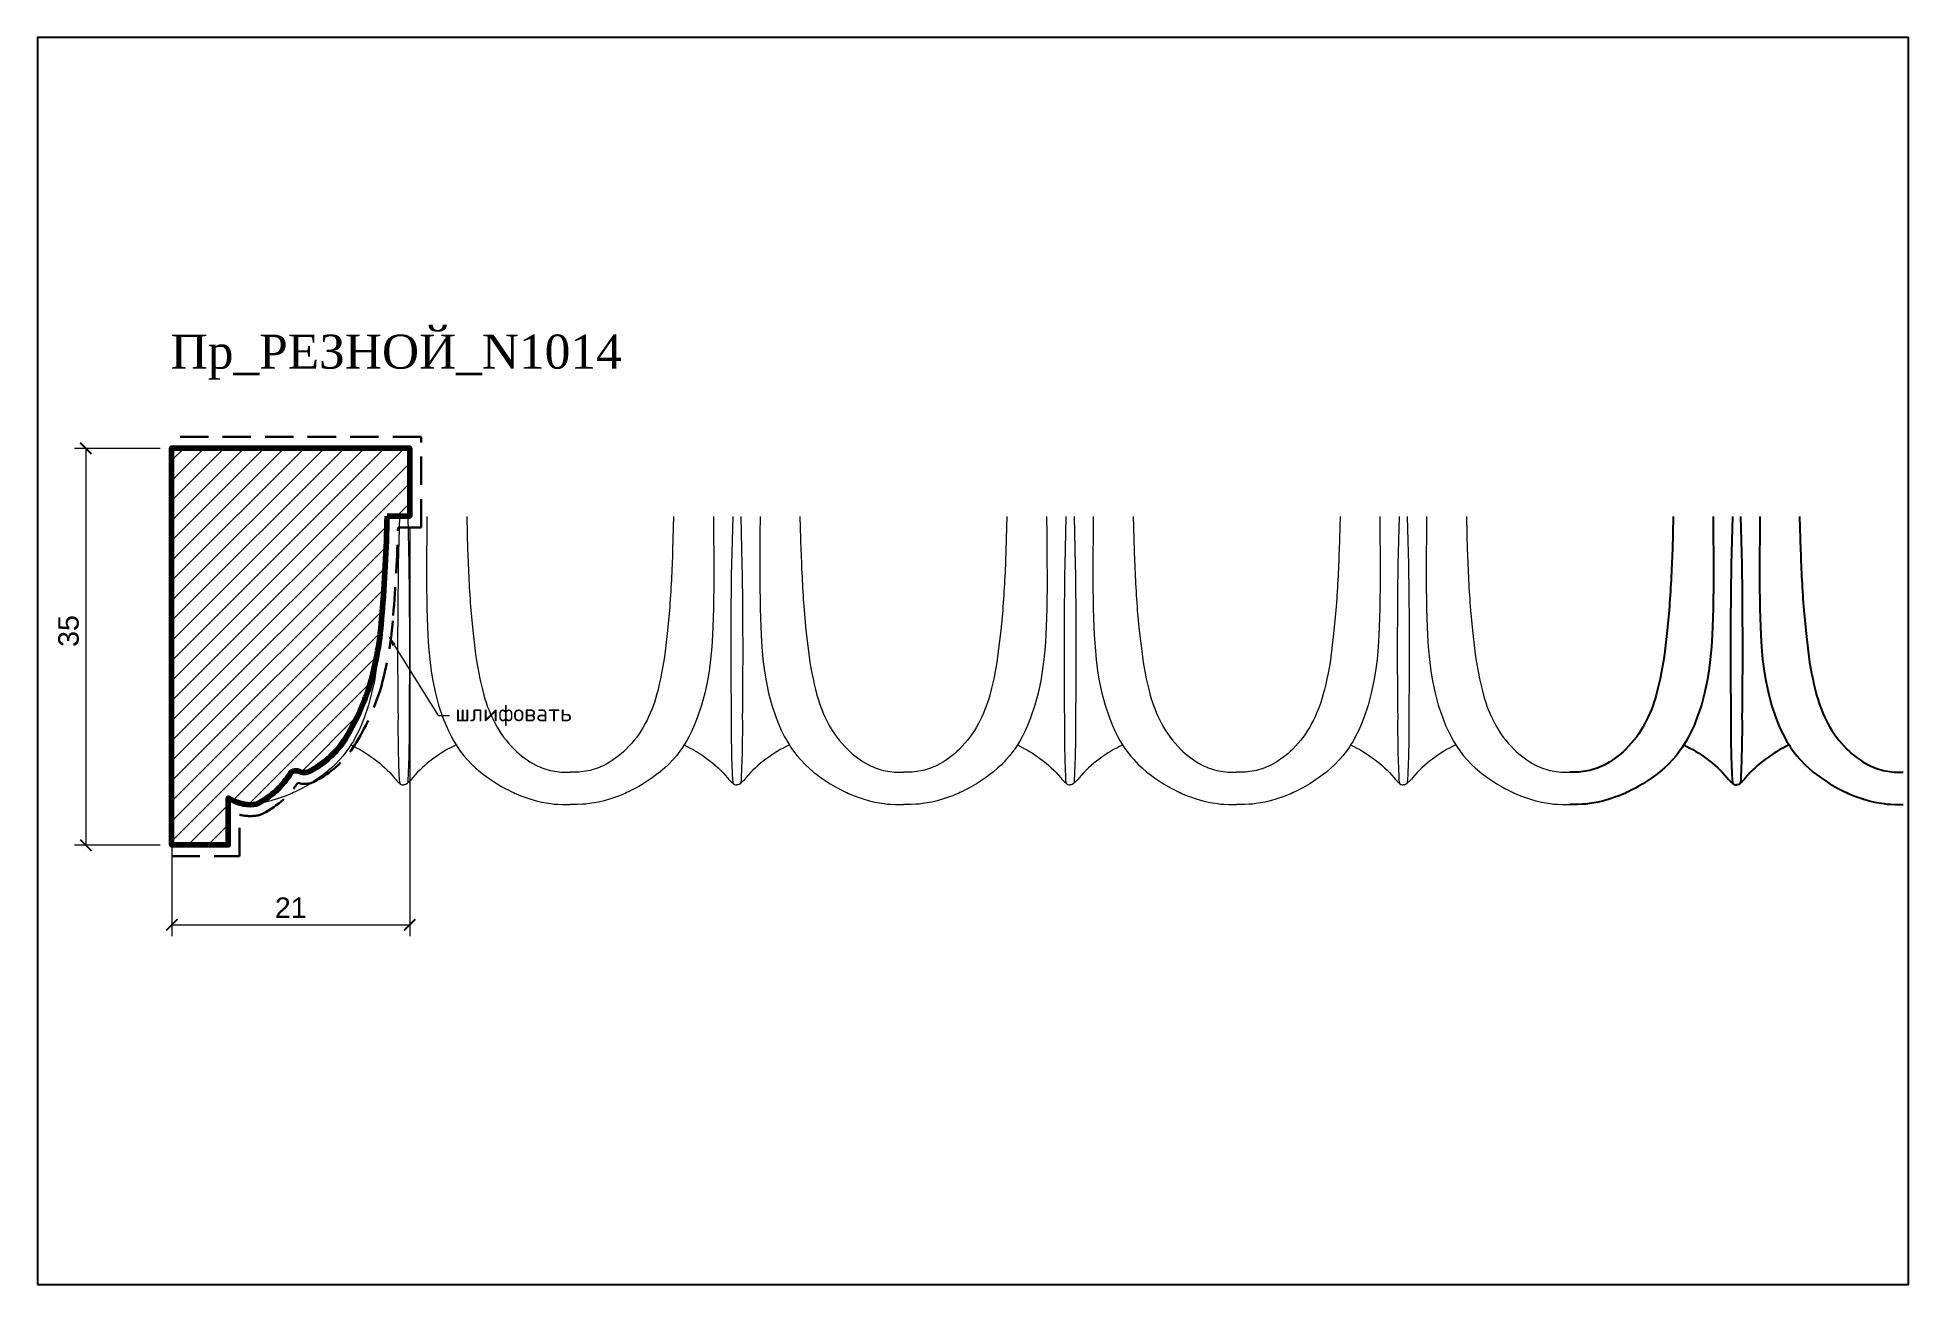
# Model space of a CAD drawing. Header units: millimetres. Extents: x 1317 to 1482, y 990 to 1100.
import ezdxf
from ezdxf import colors
from ezdxf.entities.mleader import LeaderData, LeaderLine
from ezdxf.math import Vec2, Vec3

# ---------------------------------------------------------------- set-up
doc = ezdxf.new("R2010")
doc.units = ezdxf.units.MM
doc.linetypes.add('HIDDEN', pattern=[0.375, 0.25, -0.125])
for name, color, linetype, lineweight in [('0.15', 7, 'Continuous', 15), ('линия 50', 1, 'Continuous', 140), ('служебный слой РАЗМЕРЫ', 7, 'Continuous', 9)]:
    doc.layers.add(name, color=color, linetype=linetype, lineweight=lineweight)
doc.layers.add('Outside panel', color=7, linetype='Continuous', lineweight=18, true_color=0x7f5e57)
doc.layers.add('размеры в модели', color=7, linetype='Continuous')
doc.styles.add('ELECT', font='times.ttf')
doc.styles.get("Standard").update_dxf_attribs({"font": 'arial.ttf'})
doc.styles.add('ЕСКД профили текст', font='isocpeur.ttf')
doc.dimstyles.new('M_1', dxfattribs={"dimtxt": 1.8, "dimasz": 1, "dimexe": 1, "dimexo": 1, "dimgap": 0.6, "dimtad": 1, "dimdec": 0, "dimdsep": 46, "dimtxsty": 'Standard', "dimblk": 'ARCHTICK', "dimcen": -5, "dimclrd": 7, "dimclre": 7, "dimclrt": 7, "dimadec": 0, "dimazin": 0, "dimtfac": 1, "dimtdec": 0, "dimtmove": 0, "dimatfit": 3, "dimfxl": 1, "dimtolj": 1, "dimtzin": 0, "dimlwd": 5, "dimlwe": 5, "dimarcsym": 0})

# ---------------------------------------------------------------- blocks, each defined once
blk = doc.blocks.new('_ArchTick')
at = {"color": 0, "linetype": 'ByBlock', "const_width": 0.15}
blk.add_lwpolyline([(-0.5, -0.5), (0.5, 0.5)], dxfattribs=at)
blk = doc.blocks.new('*D3')
at = {"layer": 'Defpoints', "color": 0, "ltscale": 1000, "transparency": 16777216}
for p in [(1349.7, 1058.03), (1328.73, 1054.03), (1349.7, 1022.01)]:
    blk.add_point(p, dxfattribs=at)
at = {"layer": 'размеры в модели', "color": 7, "lineweight": 5, "ltscale": 1000, "transparency": 16777216}
for p, q in [((1349.7, 1057.03), (1349.7, 1021.01)), ((1328.73, 1053.03), (1328.73, 1021.01)), ((1328.73, 1022.01), (1349.7, 1022.01))]:
    blk.add_line(p, q, dxfattribs=at)
at = {"layer": 'размеры в модели', "color": 7, "lineweight": 5, "ltscale": 1000, "transparency": 16777216, "rotation": 180}
blk.add_blockref('_ArchTick', (1328.73, 1022.01), dxfattribs=at)
at = {"layer": 'размеры в модели', "color": 7, "lineweight": 5, "ltscale": 1000, "transparency": 16777216}
blk.add_blockref('_ArchTick', (1349.7, 1022.01), dxfattribs=at)
at = {"layer": 'размеры в модели', "color": 7, "ltscale": 1000, "transparency": 16777216, "insert": (1339.21, 1023.52), "char_height": 1.8, "attachment_point": 5}
blk.add_mtext('\\A1;21', dxfattribs=at)
blk = doc.blocks.new('*D2')
at = {"layer": 'Defpoints', "color": 0, "ltscale": 1000, "transparency": 16777216}
for p in [(1328.7, 1064.03), (1321.14, 1029.03), (1328.7, 1029.03)]:
    blk.add_point(p, dxfattribs=at)
at = {"layer": 'размеры в модели', "color": 7, "lineweight": 5, "ltscale": 1000, "transparency": 16777216}
for p, q in [((1327.7, 1064.03), (1320.14, 1064.03)), ((1321.14, 1064.03), (1321.14, 1029.03)), ((1327.7, 1029.03), (1320.14, 1029.03))]:
    blk.add_line(p, q, dxfattribs=at)
for p, rotation in [((1321.14, 1064.03), 90), ((1321.14, 1029.03), 270)]:
    blk.add_blockref('_ArchTick', p, dxfattribs=dict(at, rotation=rotation))
at = {"layer": 'размеры в модели', "color": 7, "ltscale": 1000, "transparency": 16777216, "insert": (1319.62, 1047.92), "char_height": 1.8, "attachment_point": 5, "rotation": 90}
blk.add_mtext('\\A1;35', dxfattribs=at)

msp = doc.modelspace()

# ---------------------------------------------------------------- hatches: boundary and pattern name
at = {"layer": 'Outside panel', "ltscale": 1000}
h = msp.add_hatch(dxfattribs=at)
h.set_pattern_fill('ANSI31', color=256, scale=10)
h.set_pattern_definition([(45, (-308746.6368, 93624.8162), (-0.8838834765, 0.8838834765), [])])
edge = h.paths.add_edge_path()
edge.add_line((1347.7, 1058.05), (1349.7, 1058.05))
edge.add_line((1349.7, 1058.05), (1349.7, 1064.05))
edge.add_line((1349.7, 1064.05), (1328.7, 1064.05))
edge.add_line((1328.7, 1064.05), (1328.7, 1029.05))
edge.add_line((1328.7, 1029.05), (1333.7, 1029.05))
edge.add_line((1333.7, 1029.05), (1333.7, 1033.18))
edge.add_arc((1336.17, 1037.57), 5.04, 240.5964, 257.4734)
edge.add_arc((1335.63, 1035.53), 2.93, 259.2356, 281.1396)
edge.add_arc((1333.05, 1039.13), 7.2, 295.9282, 329.1744)
edge.add_arc((1339.67, 1034.91), 0.689, 63.0524, 130.4205, ccw=False)
edge.add_arc((1340.42, 1036.53), 1.1, 246.4513, 306.9318)
edge.add_arc((1337.12, 1042.83), 8.19, 298.9121, 327.095)
edge.add_arc((1325.34, 1049.83), 21.89, 328.4549, 341.7682)
edge.add_arc((1318.07, 1051.16), 29.23, 343.7414, 356.4486)
edge.add_arc((1210.16, 1060.81), 137.57, 355.2235, 358.8506)

# ---------------------------------------------------------------- linework, layer by layer
at = {"color": 6, "ltscale": 1000}
msp.add_lwpolyline([(1316.87, 990.27), (1481.87, 990.27), (1481.87, 1100.27), (1316.87, 1100.27)], close=True, dxfattribs=at)
at = {"color": 7, "ltscale": 1000}
for points in [[(1461.12, 1058.03), (1461.04, 1055.05, -0.011541), (1460.75, 1049.76), (1460.59, 1047.95), (1460.37, 1046.13, -0.035845), (1459.62, 1042.27, -0.053566), (1458.62, 1039.75, -0.075725), (1456.94, 1037.5, -0.076752), (1455.02, 1036.09, -0.067369), (1453.57, 1035.58, -0.047108), (1452, 1035.46)], [(1466.33, 1058.03), (1466.23, 1053.75, 0.006759), (1466.2, 1040.27, 0.016095), (1466.33, 1034.52, 0.227043), (1466.69, 1034.34)], [(1467.05, 1058.03), (1467.16, 1053.75, -0.006759), (1467.18, 1040.27, -0.016095), (1467.05, 1034.52, -0.227043), (1466.69, 1034.34)], [(1472.26, 1058.03), (1472.35, 1055.05, 0.011541), (1472.63, 1049.76), (1472.8, 1047.95), (1473.01, 1046.13, 0.035845), (1473.76, 1042.27, 0.053566), (1474.76, 1039.75, 0.075725), (1476.44, 1037.5, 0.076752), (1478.36, 1036.09, 0.067369), (1479.82, 1035.58, 0.047108), (1481.38, 1035.46)], [(1462.05, 1037.87, -0.105832), (1465.88, 1034.98, 0.10055), (1466.33, 1034.52)], [(1471.33, 1037.87, 0.105832), (1467.5, 1034.98, -0.10055), (1467.05, 1034.52)]]:
    msp.add_lwpolyline(points, format="xyb", dxfattribs=at)
for points in [[(1464.63, 1058.03), (1464.65, 1056.47), (1464.66, 1054.46), (1464.67, 1052.41), (1464.64, 1049.97), (1464.61, 1049.04), (1464.55, 1047.56), (1464.49, 1046.53), (1464.38, 1045.42), (1464.25, 1044.38), (1464.11, 1043.53), (1463.88, 1042.43), (1463.6, 1041.39), (1463.21, 1040.25), (1462.95, 1039.59), (1462.74, 1039.12), (1462.47, 1038.58), (1462.26, 1038.21), (1462.05, 1037.87), (1461.91, 1037.64), (1461.68, 1037.32), (1461.37, 1036.92), (1461.07, 1036.58), (1460.64, 1036.13), (1460.34, 1035.85), (1459.91, 1035.48), (1459.63, 1035.26), (1459.24, 1034.97), (1458.97, 1034.78), (1458.45, 1034.45), (1458.04, 1034.21), (1457.72, 1034.03), (1457.42, 1033.87), (1457.21, 1033.77), (1456.99, 1033.67), (1456.85, 1033.6), (1456.61, 1033.5), (1456.35, 1033.39), (1456.07, 1033.29), (1455.55, 1033.11), (1454.99, 1032.95), (1454.51, 1032.83), (1454.11, 1032.76), (1453.7, 1032.7), (1453.4, 1032.66), (1453.1, 1032.64), (1452.68, 1032.62), (1452.16, 1032.61), (1452, 1032.61)], [(1468.75, 1058.03), (1468.74, 1056.47), (1468.72, 1054.46), (1468.72, 1052.41), (1468.75, 1049.97), (1468.77, 1049.04), (1468.83, 1047.56), (1468.9, 1046.53), (1469, 1045.42), (1469.13, 1044.38), (1469.27, 1043.53), (1469.51, 1042.43), (1469.79, 1041.39), (1470.17, 1040.25), (1470.44, 1039.59), (1470.65, 1039.12), (1470.92, 1038.58), (1471.12, 1038.21), (1471.33, 1037.87), (1471.47, 1037.64), (1471.7, 1037.32), (1472.01, 1036.92), (1472.31, 1036.58), (1472.74, 1036.13), (1473.04, 1035.85), (1473.47, 1035.48), (1473.76, 1035.26), (1474.15, 1034.97), (1474.42, 1034.78), (1474.94, 1034.45), (1475.34, 1034.21), (1475.67, 1034.03), (1475.97, 1033.87), (1476.18, 1033.77), (1476.4, 1033.67), (1476.54, 1033.6), (1476.77, 1033.5), (1477.04, 1033.39), (1477.31, 1033.29), (1477.83, 1033.11), (1478.4, 1032.95), (1478.88, 1032.83), (1479.27, 1032.76), (1479.68, 1032.7), (1479.99, 1032.66), (1480.28, 1032.64), (1480.7, 1032.62), (1481.22, 1032.61), (1481.38, 1032.61)]]:
    msp.add_lwpolyline(points, dxfattribs=at)
at = {"layer": '0.15', "color": 7, "ltscale": 1000}
for points in [[(1348.79, 1058.03), (1348.69, 1053.75, 0.006759), (1348.67, 1040.27, 0.016095), (1348.79, 1034.52, 0.227043), (1349.15, 1034.34)], [(1349.52, 1058.03), (1349.62, 1053.75, -0.006759), (1349.64, 1040.27, -0.016095), (1349.52, 1034.52, -0.227043), (1349.15, 1034.34)], [(1354.73, 1058.03), (1354.81, 1055.05, 0.011541), (1355.09, 1049.76), (1355.26, 1047.95), (1355.48, 1046.13, 0.035845), (1356.23, 1042.27, 0.053566), (1357.23, 1039.75, 0.075725), (1358.9, 1037.5, 0.076752), (1360.82, 1036.09, 0.067369), (1362.28, 1035.58, 0.047108), (1363.85, 1035.46)], [(1372.97, 1058.03), (1372.88, 1055.05, -0.011541), (1372.6, 1049.76), (1372.44, 1047.95), (1372.22, 1046.13, -0.035845), (1371.47, 1042.27, -0.053566), (1370.47, 1039.75, -0.075725), (1368.79, 1037.5, -0.076752), (1366.87, 1036.09, -0.067369), (1365.41, 1035.58, -0.047108), (1363.85, 1035.46)], [(1378.18, 1058.03), (1378.07, 1053.75, 0.006759), (1378.05, 1040.27, 0.016095), (1378.18, 1034.52, 0.227043), (1378.54, 1034.34)], [(1378.9, 1058.03), (1379, 1053.75, -0.006759), (1379.03, 1040.27, -0.016095), (1378.9, 1034.52, -0.227043), (1378.54, 1034.34)], [(1384.11, 1058.03), (1384.2, 1055.05, 0.011541), (1384.48, 1049.76), (1384.64, 1047.95), (1384.86, 1046.13, 0.035845), (1385.61, 1042.27, 0.053566), (1386.61, 1039.75, 0.075725), (1388.29, 1037.5, 0.076752), (1390.21, 1036.09, 0.067369), (1391.66, 1035.58, 0.047108), (1393.23, 1035.46)], [(1402.35, 1058.03), (1402.27, 1055.05, -0.011541), (1401.99, 1049.76), (1401.82, 1047.95), (1401.6, 1046.13, -0.035845), (1400.85, 1042.27, -0.053566), (1399.85, 1039.75, -0.075725), (1398.17, 1037.5, -0.076752), (1396.25, 1036.09, -0.067369), (1394.8, 1035.58, -0.047108), (1393.23, 1035.46)], [(1407.56, 1058.03), (1407.46, 1053.75, 0.006759), (1407.43, 1040.27, 0.016095), (1407.56, 1034.52, 0.227043), (1407.92, 1034.34)], [(1408.28, 1058.03), (1408.39, 1053.75, -0.006759), (1408.41, 1040.27, -0.016095), (1408.28, 1034.52, -0.227043), (1407.92, 1034.34)], [(1413.49, 1058.03), (1413.58, 1055.05, 0.011541), (1413.86, 1049.76), (1414.03, 1047.95), (1414.25, 1046.13, 0.035845), (1415, 1042.27, 0.053566), (1416, 1039.75, 0.075725), (1417.67, 1037.5, 0.076752), (1419.59, 1036.09, 0.067369), (1421.05, 1035.58, 0.047108), (1422.62, 1035.46)], [(1431.74, 1058.03), (1431.65, 1055.05, -0.011541), (1431.37, 1049.76), (1431.2, 1047.95), (1430.99, 1046.13, -0.035845), (1430.23, 1042.27, -0.053566), (1429.23, 1039.75, -0.075725), (1427.56, 1037.5, -0.076752), (1425.64, 1036.09, -0.067369), (1424.18, 1035.58, -0.047108), (1422.62, 1035.46)], [(1436.95, 1058.03), (1436.84, 1053.75, 0.006759), (1436.82, 1040.27, 0.016095), (1436.95, 1034.52, 0.227043), (1437.31, 1034.34)], [(1437.67, 1058.03), (1437.77, 1053.75, -0.006759), (1437.8, 1040.27, -0.016095), (1437.67, 1034.52, -0.227043), (1437.31, 1034.34)], [(1442.88, 1058.03), (1442.96, 1055.05, 0.011541), (1443.24, 1049.76), (1443.41, 1047.95), (1443.63, 1046.13, 0.035845), (1444.38, 1042.27, 0.053566), (1445.38, 1039.75, 0.075725), (1447.06, 1037.5, 0.076752), (1448.98, 1036.09, 0.067369), (1450.43, 1035.58, 0.047108), (1452, 1035.46)], [(1344.52, 1037.87, -0.105832), (1348.34, 1034.98, 0.10055), (1348.79, 1034.52)], [(1353.79, 1037.87, 0.105832), (1349.96, 1034.98, -0.10055), (1349.52, 1034.52)], [(1373.9, 1037.87, -0.105832), (1377.73, 1034.98, 0.10055), (1378.18, 1034.52)], [(1383.18, 1037.87, 0.105832), (1379.35, 1034.98, -0.10055), (1378.9, 1034.52)], [(1403.29, 1037.87, -0.105832), (1407.11, 1034.98, 0.10055), (1407.56, 1034.52)], [(1412.56, 1037.87, 0.105832), (1408.73, 1034.98, -0.10055), (1408.28, 1034.52)], [(1432.67, 1037.87, -0.105832), (1436.5, 1034.98, 0.10055), (1436.95, 1034.52)], [(1441.94, 1037.87, 0.105832), (1438.12, 1034.98, -0.10055), (1437.67, 1034.52)]]:
    msp.add_lwpolyline(points, format="xyb", dxfattribs=at)
for points in [[(1351.22, 1058.03), (1351.2, 1056.47), (1351.18, 1054.46), (1351.18, 1052.41), (1351.21, 1049.97), (1351.23, 1049.04), (1351.3, 1047.56), (1351.36, 1046.53), (1351.46, 1045.42), (1351.59, 1044.38), (1351.73, 1043.53), (1351.97, 1042.43), (1352.25, 1041.39), (1352.63, 1040.25), (1352.9, 1039.59), (1353.11, 1039.12), (1353.38, 1038.58), (1353.58, 1038.21), (1353.79, 1037.87), (1353.94, 1037.64), (1354.16, 1037.32), (1354.48, 1036.92), (1354.78, 1036.58), (1355.2, 1036.13), (1355.51, 1035.85), (1355.94, 1035.48), (1356.22, 1035.26), (1356.61, 1034.97), (1356.88, 1034.78), (1357.4, 1034.45), (1357.8, 1034.21), (1358.13, 1034.03), (1358.43, 1033.87), (1358.64, 1033.77), (1358.86, 1033.67), (1359, 1033.6), (1359.23, 1033.5), (1359.5, 1033.39), (1359.77, 1033.29), (1360.29, 1033.11), (1360.86, 1032.95), (1361.34, 1032.83), (1361.73, 1032.76), (1362.15, 1032.7), (1362.45, 1032.66), (1362.74, 1032.64), (1363.16, 1032.62), (1363.68, 1032.61), (1363.85, 1032.61)], [(1376.48, 1058.03), (1376.49, 1056.47), (1376.51, 1054.46), (1376.51, 1052.41), (1376.49, 1049.97), (1376.46, 1049.04), (1376.4, 1047.56), (1376.33, 1046.53), (1376.23, 1045.42), (1376.1, 1044.38), (1375.96, 1043.53), (1375.72, 1042.43), (1375.44, 1041.39), (1375.06, 1040.25), (1374.79, 1039.59), (1374.58, 1039.12), (1374.31, 1038.58), (1374.11, 1038.21), (1373.9, 1037.87), (1373.76, 1037.64), (1373.53, 1037.32), (1373.22, 1036.92), (1372.92, 1036.58), (1372.49, 1036.13), (1372.19, 1035.85), (1371.76, 1035.48), (1371.47, 1035.26), (1371.08, 1034.97), (1370.81, 1034.78), (1370.29, 1034.45), (1369.89, 1034.21), (1369.56, 1034.03), (1369.26, 1033.87), (1369.05, 1033.77), (1368.83, 1033.67), (1368.69, 1033.6), (1368.46, 1033.5), (1368.2, 1033.39), (1367.92, 1033.29), (1367.4, 1033.11), (1366.84, 1032.95), (1366.35, 1032.83), (1365.96, 1032.76), (1365.55, 1032.7), (1365.24, 1032.66), (1364.95, 1032.64), (1364.53, 1032.62), (1364.01, 1032.61), (1363.85, 1032.61)], [(1380.6, 1058.03), (1380.58, 1056.47), (1380.57, 1054.46), (1380.56, 1052.41), (1380.59, 1049.97), (1380.62, 1049.04), (1380.68, 1047.56), (1380.74, 1046.53), (1380.85, 1045.42), (1380.98, 1044.38), (1381.12, 1043.53), (1381.35, 1042.43), (1381.63, 1041.39), (1382.02, 1040.25), (1382.28, 1039.59), (1382.49, 1039.12), (1382.76, 1038.58), (1382.97, 1038.21), (1383.18, 1037.87), (1383.32, 1037.64), (1383.55, 1037.32), (1383.86, 1036.92), (1384.16, 1036.58), (1384.59, 1036.13), (1384.89, 1035.85), (1385.32, 1035.48), (1385.6, 1035.26), (1385.99, 1034.97), (1386.26, 1034.78), (1386.78, 1034.45), (1387.19, 1034.21), (1387.51, 1034.03), (1387.81, 1033.87), (1388.02, 1033.77), (1388.24, 1033.67), (1388.39, 1033.6), (1388.62, 1033.5), (1388.88, 1033.39), (1389.16, 1033.29), (1389.68, 1033.11), (1390.24, 1032.95), (1390.72, 1032.83), (1391.12, 1032.76), (1391.53, 1032.7), (1391.83, 1032.66), (1392.13, 1032.64), (1392.55, 1032.62), (1393.07, 1032.61), (1393.23, 1032.61)], [(1405.86, 1058.03), (1405.88, 1056.47), (1405.89, 1054.46), (1405.9, 1052.41), (1405.87, 1049.97), (1405.84, 1049.04), (1405.78, 1047.56), (1405.72, 1046.53), (1405.62, 1045.42), (1405.48, 1044.38), (1405.34, 1043.53), (1405.11, 1042.43), (1404.83, 1041.39), (1404.44, 1040.25), (1404.18, 1039.59), (1403.97, 1039.12), (1403.7, 1038.58), (1403.5, 1038.21), (1403.29, 1037.87), (1403.14, 1037.64), (1402.91, 1037.32), (1402.6, 1036.92), (1402.3, 1036.58), (1401.87, 1036.13), (1401.57, 1035.85), (1401.14, 1035.48), (1400.86, 1035.26), (1400.47, 1034.97), (1400.2, 1034.78), (1399.68, 1034.45), (1399.27, 1034.21), (1398.95, 1034.03), (1398.65, 1033.87), (1398.44, 1033.77), (1398.22, 1033.67), (1398.08, 1033.6), (1397.84, 1033.5), (1397.58, 1033.39), (1397.31, 1033.29), (1396.78, 1033.11), (1396.22, 1032.95), (1395.74, 1032.83), (1395.34, 1032.76), (1394.93, 1032.7), (1394.63, 1032.66), (1394.33, 1032.64), (1393.92, 1032.62), (1393.39, 1032.61), (1393.23, 1032.61)], [(1409.98, 1058.03), (1409.97, 1056.47), (1409.95, 1054.46), (1409.95, 1052.41), (1409.98, 1049.97), (1410, 1049.04), (1410.06, 1047.56), (1410.13, 1046.53), (1410.23, 1045.42), (1410.36, 1044.38), (1410.5, 1043.53), (1410.74, 1042.43), (1411.02, 1041.39), (1411.4, 1040.25), (1411.67, 1039.59), (1411.88, 1039.12), (1412.15, 1038.58), (1412.35, 1038.21), (1412.56, 1037.87), (1412.71, 1037.64), (1412.93, 1037.32), (1413.25, 1036.92), (1413.54, 1036.58), (1413.97, 1036.13), (1414.28, 1035.85), (1414.7, 1035.48), (1414.99, 1035.26), (1415.38, 1034.97), (1415.65, 1034.78), (1416.17, 1034.45), (1416.57, 1034.21), (1416.9, 1034.03), (1417.2, 1033.87), (1417.41, 1033.77), (1417.63, 1033.67), (1417.77, 1033.6), (1418, 1033.5), (1418.27, 1033.39), (1418.54, 1033.29), (1419.06, 1033.11), (1419.63, 1032.95), (1420.11, 1032.83), (1420.5, 1032.76), (1420.92, 1032.7), (1421.22, 1032.66), (1421.51, 1032.64), (1421.93, 1032.62), (1422.45, 1032.61), (1422.62, 1032.61)], [(1435.25, 1058.03), (1435.26, 1056.47), (1435.28, 1054.46), (1435.28, 1052.41), (1435.25, 1049.97), (1435.23, 1049.04), (1435.17, 1047.56), (1435.1, 1046.53), (1435, 1045.42), (1434.87, 1044.38), (1434.73, 1043.53), (1434.49, 1042.43), (1434.21, 1041.39), (1433.83, 1040.25), (1433.56, 1039.59), (1433.35, 1039.12), (1433.08, 1038.58), (1432.88, 1038.21), (1432.67, 1037.87), (1432.53, 1037.64), (1432.3, 1037.32), (1431.98, 1036.92), (1431.69, 1036.58), (1431.26, 1036.13), (1430.95, 1035.85), (1430.53, 1035.48), (1430.24, 1035.26), (1429.85, 1034.97), (1429.58, 1034.78), (1429.06, 1034.45), (1428.66, 1034.21), (1428.33, 1034.03), (1428.03, 1033.87), (1427.82, 1033.77), (1427.6, 1033.67), (1427.46, 1033.6), (1427.23, 1033.5), (1426.96, 1033.39), (1426.69, 1033.29), (1426.17, 1033.11), (1425.6, 1032.95), (1425.12, 1032.83), (1424.73, 1032.76), (1424.32, 1032.7), (1424.01, 1032.66), (1423.72, 1032.64), (1423.3, 1032.62), (1422.78, 1032.61), (1422.62, 1032.61)], [(1439.37, 1058.03), (1439.35, 1056.47), (1439.34, 1054.46), (1439.33, 1052.41), (1439.36, 1049.97), (1439.39, 1049.04), (1439.45, 1047.56), (1439.51, 1046.53), (1439.62, 1045.42), (1439.75, 1044.38), (1439.89, 1043.53), (1440.12, 1042.43), (1440.4, 1041.39), (1440.79, 1040.25), (1441.05, 1039.59), (1441.26, 1039.12), (1441.53, 1038.58), (1441.74, 1038.21), (1441.94, 1037.87), (1442.09, 1037.64), (1442.32, 1037.32), (1442.63, 1036.92), (1442.93, 1036.58), (1443.36, 1036.13), (1443.66, 1035.85), (1444.09, 1035.48), (1444.37, 1035.26), (1444.76, 1034.97), (1445.03, 1034.78), (1445.55, 1034.45), (1445.96, 1034.21), (1446.28, 1034.03), (1446.58, 1033.87), (1446.79, 1033.77), (1447.01, 1033.67), (1447.15, 1033.6), (1447.39, 1033.5), (1447.65, 1033.39), (1447.92, 1033.29), (1448.45, 1033.11), (1449.01, 1032.95), (1449.49, 1032.83), (1449.89, 1032.76), (1450.3, 1032.7), (1450.6, 1032.66), (1450.9, 1032.64), (1451.32, 1032.62), (1451.84, 1032.61), (1452, 1032.61)], [(1346.96, 1046.66), (1346.95, 1046.53), (1346.85, 1045.42), (1346.71, 1044.38), (1346.58, 1043.53), (1346.34, 1042.43), (1346.06, 1041.39), (1345.68, 1040.25), (1345.41, 1039.59), (1345.2, 1039.12), (1344.93, 1038.58), (1344.73, 1038.21), (1344.52, 1037.87), (1344.37, 1037.64), (1344.14, 1037.32), (1343.83, 1036.92), (1343.53, 1036.58), (1343.1, 1036.13), (1342.8, 1035.85), (1342.37, 1035.48), (1342.09, 1035.26), (1341.7, 1034.97), (1341.43, 1034.78), (1340.91, 1034.45), (1340.51, 1034.21), (1340.18, 1034.03), (1339.88, 1033.87), (1339.67, 1033.77), (1339.45, 1033.67), (1339.31, 1033.6), (1339.07, 1033.5), (1338.81, 1033.39), (1338.54, 1033.29), (1338.01, 1033.11), (1337.45, 1032.95), (1336.97, 1032.83), (1336.57, 1032.76), (1336.16, 1032.7), (1335.86, 1032.66), (1335.56, 1032.64), (1335.15, 1032.62), (1334.62, 1032.61), (1334.46, 1032.61)]]:
    msp.add_lwpolyline(points, dxfattribs=at)
at = {"layer": 'линия 50', "color": 1, "linetype": 'HIDDEN', "lineweight": 30, "ltscale": 10, "true_color": 0xff0909}
msp.add_lwpolyline([(1328.7, 1028.05), (1334.7, 1028.05), (1334.7, 1031.71, 0.007569), (1334.88, 1031.67, 0.105544), (1336.52, 1031.7, 0.135096), (1339.83, 1034.52, 0.227462), (1341.62, 1034.81, 0.12225), (1344.84, 1037.84, 0.058473), (1347.09, 1042.68, 0.055556), (1348.24, 1049.28, 0.014039), (1348.67, 1057.05), (1350.7, 1057.05), (1350.7, 1065.05), (1328.7, 1065.05)], format="xyb", dxfattribs=at)
at = {"layer": 'линия 50', "color": 7}
msp.add_lwpolyline([(1347.7, 1058.05), (1349.7, 1058.05), (1349.7, 1064.05), (1328.7, 1064.05), (1328.7, 1029.05), (1333.7, 1029.05), (1333.7, 1033.18, 0.073773), (1335.08, 1032.65, 0.095867), (1336.19, 1032.65, 0.14609), (1339.23, 1035.44, -0.302718), (1339.98, 1035.53, 0.270198), (1341.08, 1035.66, 0.123594), (1344, 1038.38, 0.058156), (1346.13, 1042.98, 0.055503), (1347.25, 1049.35, 0.015827)], format="xyb", close=True, dxfattribs=at)

# ---------------------------------------------------------------- texts
at = {"color": 7, "ltscale": 1000, "style": 'ELECT'}
msp.add_text('Пр_РЕЗНОЙ_N1014', height=3, dxfattribs=at).set_placement((1328.62, 1071.06))

# ---------------------------------------------------------------- dimensions: what is measured, and where the dimension line sits
at = {"layer": 'размеры в модели', "color": 0, "ltscale": 1000}
dim = msp.add_linear_dim(base=(1321.14, 1029.03), p1=(1328.7, 1064.03), p2=(1328.7, 1029.03), angle=90, dimstyle='M_1', override={"dimtxt": 1.8}, dxfattribs=at)
dim.commit()
dim.dimension.update_dxf_attribs({"geometry": '*D2', "text_midpoint": (1321.14, 1047.92), "dimtype": 128})
dim = msp.add_linear_dim(base=(1349.7, 1022.01), p1=(1328.73, 1054.03), p2=(1349.7, 1058.03), dimstyle='M_1', override={"dimtxt": 1.8}, dxfattribs=at)
dim.commit()
dim.dimension.update_dxf_attribs({"geometry": '*D3', "text_midpoint": (1339.21, 1022.01), "dimtype": 128})

# ---------------------------------------------------------------- leaders
at = {"layer": 'служебный слой РАЗМЕРЫ'}
ml = msp.add_multileader_mtext('Standard', dxfattribs=at)
ml.set_content('\\A1;шлифовать', color=256, style='ЕСКД профили текст')
ml.set_leader_properties(color=256, linetype='ByLayer', lineweight=-1)
ml.build(insert=Vec2(0, 0))
ml.multileader.update_dxf_attribs({"dogleg_length": 1, "arrow_head_size": 1})
ctx = ml.context
ctx.base_point, ctx.char_height, ctx.arrow_head_size, ctx.landing_gap_size, ctx.plane_origin = Vec3(1353.22, 1040.48), 1.5, 1, 0.5, Vec3(1366.7, 1066.65)
notes = []
notes.append((ctx, [(1, (1, 1, 0), (1352.22, 1040.48), (1, 0), 1, [(0, [(1347.79, 1047.53)], 0, [])])]))
ctx.mtext.insert, ctx.mtext.flow_direction = Vec3(1353.72, 1041.45), 5
for ctx, leaders in notes:
    for number, flags, end, landing, length, lines in leaders:
        leader = LeaderData()
        leader.index, (leader.has_last_leader_line, leader.has_dogleg_vector, leader.attachment_direction) = number, flags
        leader.last_leader_point, leader.dogleg_vector, leader.dogleg_length = Vec3(end), Vec3(landing), length
        for number, points, colour, breaks in lines:
            line = LeaderLine()
            line.index, line.vertices, line.color, line.breaks = number, Vec3.list(points), colors.encode_raw_color(colour), breaks
            leader.lines.append(line)
        ctx.leaders.append(leader)

doc.saveas('drawing.dxf')
